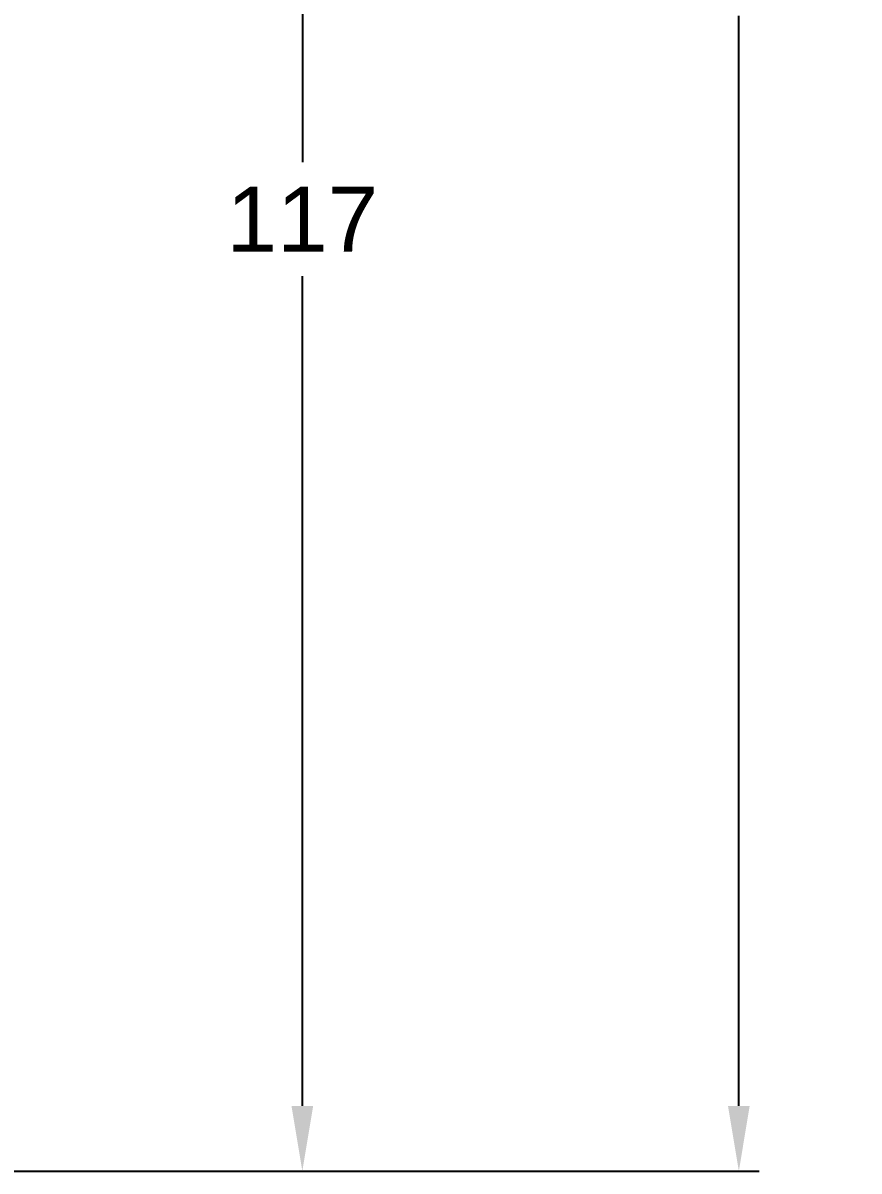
# Model space of a CAD drawing. Header units: millimetres. Extents: x 12315 to 13156, y -87 to 508.
# Drawn here: x 12649.2 to 12700.6, y 168.2 to 238.7 of the extents above; entities that cross this region are included whole.
import ezdxf

# ---------------------------------------------------------------- set-up
doc = ezdxf.new("R2010")
doc.units = ezdxf.units.MM
doc.layers.add('DIM_', color=5, linetype='Continuous', lineweight=9)
doc.styles.get("Standard").update_dxf_attribs({"font": 'arial.ttf'})
doc.dimstyles.new('사본(2) STANDARD', dxfattribs={"dimscale": 0, "dimtxt": 4, "dimasz": 4, "dimexe": 1.25, "dimexo": 0.625, "dimgap": 1.5, "dimtad": 3, "dimtih": 1, "dimtoh": 1, "dimdec": 1, "dimzin": 9, "dimdsep": 46, "dimtxsty": 'Standard', "dimcen": 2.5, "dimclrd": 5, "dimclre": 5, "dimclrt": 5, "dimadec": 0, "dimazin": 0, "dimtfac": 1, "dimtdec": 1, "dimtmove": 0, "dimatfit": 3, "dimfxl": 1.25, "dimtfill": 1, "dimtolj": 1, "dimtzin": 0, "dimarcsym": 0})

# ---------------------------------------------------------------- blocks, each defined once
blk = doc.blocks.new('*D1')
at = {"layer": 'Defpoints', "color": 0, "transparency": 16777216}
for p in [(12622.305, 317.251), (12646.802, 168.151), (12693.236, 168.151)]:
    blk.add_point(p, dxfattribs=at)
at = {"layer": 'DIM_', "color": 5, "lineweight": -2, "transparency": 16777216}
for p, q in [((12622.93, 317.251), (12694.486, 317.251)), ((12693.236, 313.251), (12693.236, 246.243)), ((12693.236, 172.151), (12693.236, 239.159)), ((12647.427, 168.151), (12694.486, 168.151))]:
    blk.add_line(p, q, dxfattribs=at)
at = {"layer": 'DIM_', "color": 5, "transparency": 16777216}
for points in [[(12692.569, 313.251), (12693.902, 313.251), (12693.236, 317.251)], [(12692.569, 172.151), (12693.902, 172.151), (12693.236, 168.151)]]:
    blk.add_solid(points, dxfattribs=at)
at = {"layer": 'DIM_', "color": 5, "transparency": 16777216, "insert": (12693.236, 242.701), "char_height": 4, "attachment_point": 5, "bg_fill": 3, "box_fill_scale": 1.1, "bg_fill_color": 256, "bg_fill_true_color": 13158600, "bg_fill_transparency": 0}
blk.add_mtext('\\A1;149.1', dxfattribs=at)
blk = doc.blocks.new('*D2')
at = {"layer": 'Defpoints', "color": 0, "transparency": 16777216}
for p in [(12641.802, 285.151), (12646.802, 168.151), (12666.395, 168.151)]:
    blk.add_point(p, dxfattribs=at)
at = {"layer": 'DIM_', "color": 5, "lineweight": -2, "transparency": 16777216}
for p, q in [((12642.427, 285.151), (12667.645, 285.151)), ((12666.395, 281.151), (12666.395, 230.159)), ((12666.395, 172.151), (12666.395, 223.143)), ((12647.427, 168.151), (12667.645, 168.151))]:
    blk.add_line(p, q, dxfattribs=at)
at = {"layer": 'DIM_', "color": 5, "transparency": 16777216}
for points in [[(12665.728, 281.151), (12667.061, 281.151), (12666.395, 285.151)], [(12665.728, 172.151), (12667.061, 172.151), (12666.395, 168.151)]]:
    blk.add_solid(points, dxfattribs=at)
at = {"layer": 'DIM_', "color": 5, "transparency": 16777216, "insert": (12666.395, 226.651), "char_height": 4, "attachment_point": 5, "bg_fill": 3, "box_fill_scale": 1.1, "bg_fill_color": 256, "bg_fill_true_color": 13158600, "bg_fill_transparency": 0}
blk.add_mtext('\\A1;117', dxfattribs=at)

msp = doc.modelspace()

# ---------------------------------------------------------------- dimensions: what is measured, and where the dimension line sits
at = {"layer": 'DIM_'}
dim = msp.add_linear_dim(base=(12693.236, 168.151), p1=(12622.305, 317.251), p2=(12646.802, 168.151), angle=90, dimstyle='사본(2) STANDARD', override={"dimscale": 1, "dimtad": 0}, dxfattribs=at)
dim.commit()
dim.dimension.update_dxf_attribs({"geometry": '*D1', "text_midpoint": (12693.236, 242.701)})

# ---------------------------------------------------------------- next in the draw order: dimensions: what is measured, and where the dimension line sits
dim = msp.add_linear_dim(base=(12666.395, 168.151), p1=(12641.802, 285.151), p2=(12646.802, 168.151), angle=90, dimstyle='사본(2) STANDARD', override={"dimscale": 1, "dimtad": 0}, dxfattribs=at)
dim.commit()
dim.dimension.update_dxf_attribs({"geometry": '*D2', "text_midpoint": (12666.395, 226.651)})

doc.saveas('drawing.dxf')
